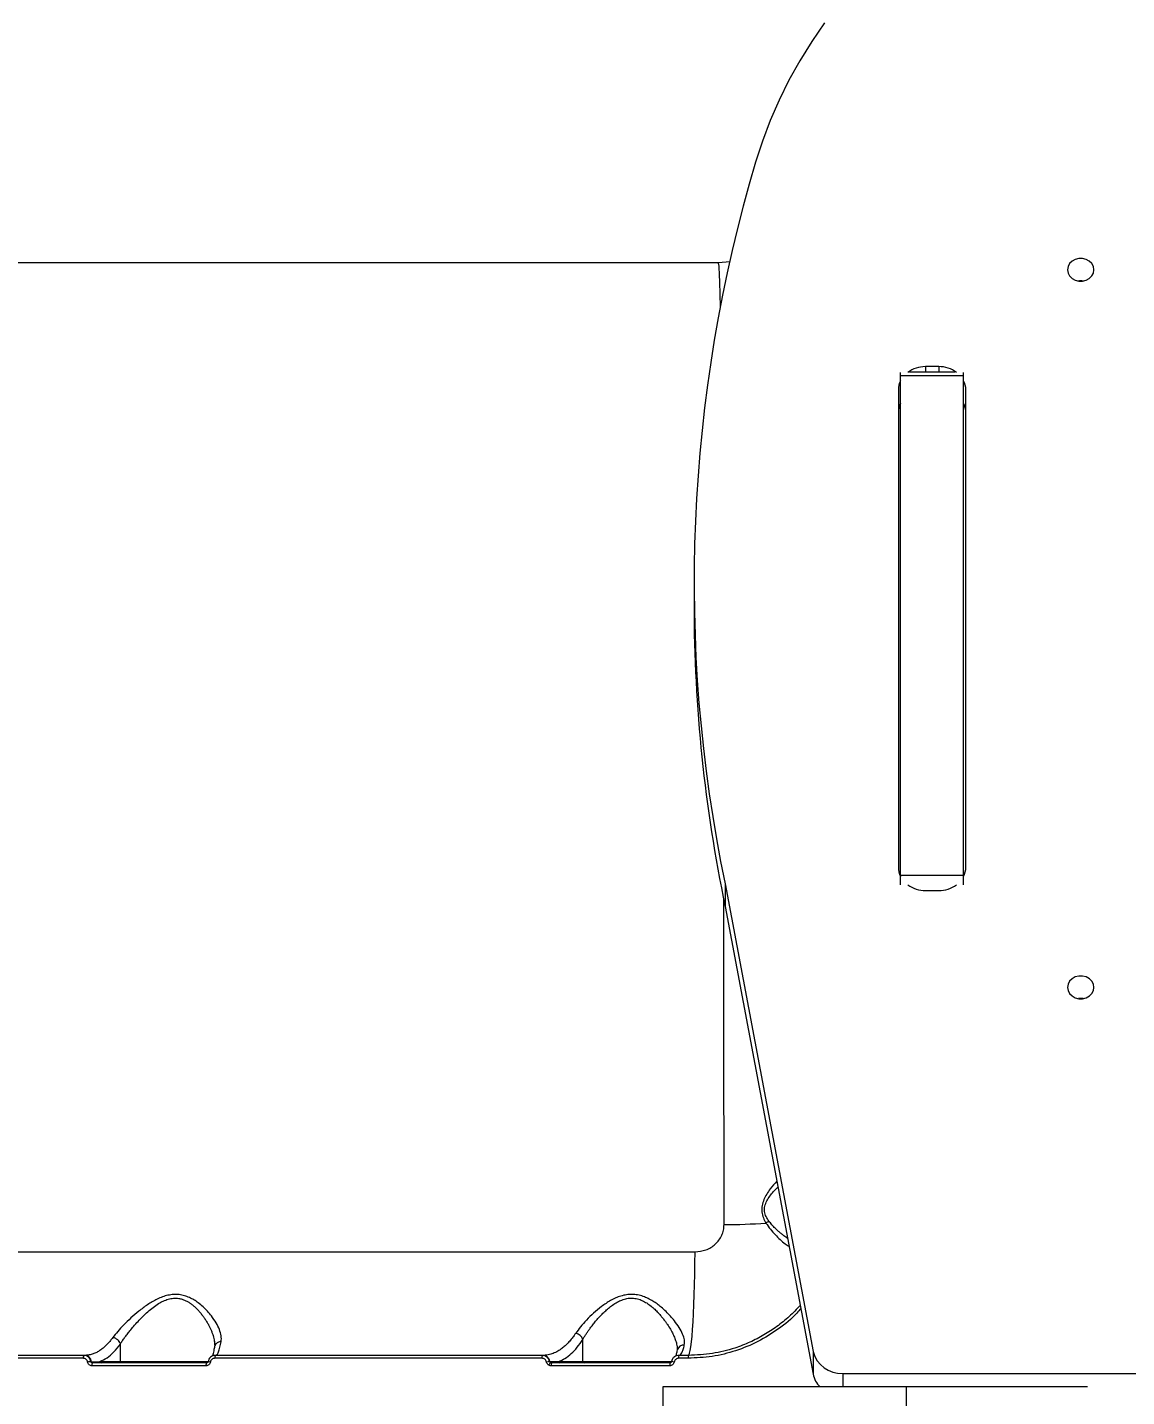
# Model space of a CAD drawing. Header units: millimetres. Extents: x -5873 to 5805, y -5301 to 4302.
# Drawn here: x 926.2 to 1292.4, y 1056.6 to 1512.7 of the extents above; entities that cross this region are included whole.
import ezdxf

# ---------------------------------------------------------------- set-up
doc = ezdxf.new("R2010")
doc.units = ezdxf.units.MM
doc.layers.add('DIKOM_ОБЪЕКТ', color=7, linetype='Continuous')
doc.layers.add('DIKOM_РАЗМЕР_ОБЪЕКТА', color=7, linetype='Continuous')
doc.styles.add('style1', font='arial.ttf', dxfattribs={"width": 0.8})
doc.dimstyles.new('1-50', dxfattribs={"dimtxt": 300, "dimasz": 200, "dimexe": 100, "dimexo": 0, "dimgap": 100, "dimtad": 1, "dimtxsty": 'style1', "dimcen": 200, "dimclrd": 7, "dimclre": 7, "dimclrt": 7, "dimadec": 1, "dimazin": 2, "dimtfac": 1, "dimtmove": 0, "dimatfit": 2, "dimfxl": 0, "dimlwd": 25, "dimlwe": 18, "dimarcsym": 0})

# ---------------------------------------------------------------- blocks, each defined once
blk = doc.blocks.new('*D9')
at = {"layer": 'Defpoints', "color": 0, "transparency": 16777216}
for p in [(1338.11, 2802.44), (-4588.97, -1585.51), (-117.5, -1585.51)]:
    blk.add_point(p, dxfattribs=at)
at = {"layer": 'DIKOM_РАЗМЕР_ОБЪЕКТА', "color": 7, "lineweight": 18, "transparency": 16777216}
for p, q in [((1338.11, 2802.44), (-4688.97, 2802.44)), ((-117.5, -1585.51), (-4688.97, -1585.51))]:
    blk.add_line(p, q, dxfattribs=at)
at = {"layer": 'DIKOM_РАЗМЕР_ОБЪЕКТА', "color": 7, "lineweight": 25, "transparency": 16777216}
blk.add_line((-4588.97, 2602.44), (-4588.97, -1385.51), dxfattribs=at)
at = {"layer": 'DIKOM_РАЗМЕР_ОБЪЕКТА', "color": 7, "transparency": 16777216}
for points in [[(-4622.31, 2602.44), (-4555.64, 2602.44), (-4588.97, 2802.44)], [(-4622.31, -1385.51), (-4555.64, -1385.51), (-4588.97, -1585.51)]]:
    blk.add_solid(points, dxfattribs=at)
at = {"layer": 'DIKOM_РАЗМЕР_ОБЪЕКТА', "color": 7, "transparency": 16777216, "insert": (-4842.15, 460.98), "char_height": 300, "attachment_point": 5, "rotation": 90, "style": 'style1'}
blk.add_mtext('4400', dxfattribs=at)

msp = doc.modelspace()

# ---------------------------------------------------------------- linework, layer by layer
at = {"layer": 'DIKOM_ОБЪЕКТ', "color": 7, "linetype": 'Continuous', "lineweight": 15}
for p, q in [((1156.387, 1434.349), (858.337, 1434.331)), ((1160.31, 1434.615), (1156.389, 1434.349)), ((1156.39, 1434.281), (1156.389, 1434.283)), ((1217.12, 1396.745), (1217.12, 1397.816)), ((1217.12, 1396.745), (1238.12, 1396.747)), ((1217.13, 1230.353), (1217.12, 1396.745)), ((1235.209, 1397.859), (1220.031, 1397.858)), ((1229.87, 1399.711), (1225.37, 1399.71)), ((1225.37, 1399.71), (1225.37, 1397.858)), ((1229.87, 1399.711), (1229.87, 1397.859)), ((1238.12, 1396.747), (1238.12, 1397.817)), ((1238.13, 1230.355), (1238.12, 1396.747)), ((1216.37, 1391.916), (1216.38, 1233)), ((1238.88, 1233.001), (1238.87, 1391.917)), ((1238.121, 1386.471), (1238.553, 1386.471)), ((1148.3, 1327.521), (1148.3, 1320.021)), ((1158.663, 1227.407), (1187.966, 1071.631)), ((1158.663, 1227.407), (1158.664, 1219.907)), ((1217.13, 1230.353), (1238.13, 1230.355)), ((1217.13, 1227.1), (1217.13, 1230.353)), ((1238.13, 1227.101), (1238.13, 1230.355)), ((1225.38, 1225.206), (1229.88, 1225.207)), ((1158.664, 1219.907), (1187.966, 1064.131)), ((669.983, 1104.823), (1148.641, 1104.851)), ((957.157, 1074.143), (957.156, 1074.151)), ((957.157, 1068.337), (957.157, 1074.143)), ((1111.26, 1068.346), (1111.26, 1075.668)), ((945.003, 1070.337), (945.288, 1070.337)), ((947.351, 1068.253), (947.523, 1068.253)), ((947.523, 1068.253), (950.356, 1068.337)), ((985.881, 1067.839), (947.913, 1067.837)), ((950.356, 1068.337), (957.157, 1068.337)), ((957.157, 1068.337), (986.441, 1068.339)), ((988.029, 1070.876), (987.833, 1070.09)), ((1097.709, 1070.346), (1098.003, 1070.346)), ((1100.142, 1068.262), (1100.239, 1068.262)), ((1100.239, 1068.262), (1103.175, 1068.346)), ((1100.79, 1067.846), (1100.471, 1067.906)), ((1140.254, 1067.848), (1100.79, 1067.846)), ((1103.175, 1068.346), (1111.26, 1068.346)), ((1111.26, 1068.346), (1140.854, 1068.348)), ((1142.37, 1070.597), (1142.221, 1070.082)), ((1146.357, 1069.389), (1143.161, 1069.389)), ((1146.413, 1070.349), (1143.219, 1070.348)), ((1187.966, 1071.631), (1187.966, 1064.131)), ((985.692, 1066.874), (947.693, 1066.871)), ((1140.193, 1066.883), (1100.696, 1066.88)), ((1197.836, 1064.363), (1779.297, 1064.4)), ((1197.836, 1064.363), (1197.837, 1059.846)), ((1219.043, 1059.847), (1137.868, 1059.842)), ((1137.868, 1059.842), (1137.869, 1044.842)), ((1279.427, 1059.85), (1219.043, 1059.847)), ((1219.044, 1044.847), (1219.043, 1059.847))]:
    msp.add_line(p, q, dxfattribs=at)
at = {"layer": 'DIKOM_ОБЪЕКТ', "color": 7, "linetype": 'Continuous', "lineweight": 15, "flags": 128}
for points in [[(1191.806, 1514.212), (1187.523, 1507.994), (1183.561, 1501.618), (1179.927, 1495.098), (1176.627, 1488.446), (1173.668, 1481.675), (1171.056, 1474.797), (1168.796, 1467.827)], [(1281.518, 1431.973), (1281.34, 1433.047), (1280.819, 1434.033), (1279.999, 1434.853), (1278.946, 1435.439), (1277.744, 1435.745), (1276.491, 1435.745), (1275.29, 1435.439), (1274.236, 1434.853), (1273.416, 1434.033), (1272.896, 1433.046), (1272.718, 1431.973), (1272.896, 1430.899), (1273.417, 1429.913), (1274.237, 1429.093), (1275.29, 1428.507), (1276.492, 1428.201), (1277.744, 1428.201), (1278.946, 1428.507), (1279.999, 1429.093), (1280.82, 1429.913), (1281.34, 1430.9), (1281.518, 1431.973)], [(1281.532, 1192.95), (1281.354, 1194.024), (1280.834, 1195.01), (1280.013, 1195.83), (1278.96, 1196.416), (1277.758, 1196.722), (1276.506, 1196.722), (1275.304, 1196.416), (1274.251, 1195.83), (1273.431, 1195.01), (1272.91, 1194.023), (1272.732, 1192.95), (1272.91, 1191.876), (1273.431, 1190.89), (1274.251, 1190.07), (1275.305, 1189.484), (1276.506, 1189.178), (1277.759, 1189.178), (1278.96, 1189.484), (1280.014, 1190.07), (1280.834, 1190.89), (1281.354, 1191.877), (1281.532, 1192.95)], [(1146.413, 1070.349), (1146.628, 1070.531), (1146.84, 1071.076), (1147.049, 1071.98), (1147.252, 1073.233), (1147.448, 1074.825), (1147.633, 1076.741), (1147.808, 1078.963), (1147.97, 1081.472), (1148.118, 1084.244), (1148.25, 1087.253), (1148.366, 1090.474), (1148.463, 1093.876), (1148.542, 1097.427), (1148.602, 1101.097), (1148.641, 1104.851)]]:
    msp.add_lwpolyline(points, dxfattribs=at)
at = {"layer": 'DIKOM_ОБЪЕКТ', "color": 7, "linetype": 'Continuous', "lineweight": 15}
for centre, radius, start, end in [((1638.588, 1327.603), 490.273, 163.38073, 191.79251), ((1277.118, 1423.221), 5.063, 81.12937, 98.87745), ((1225.286, 1389.894), 9.816, 89.51353, 126.19611), ((1229.954, 1389.895), 9.816, 53.81087, 90.49346), ((1223.331, 1391.888), 6.96, 153.15937, 179.77219), ((1231.91, 1391.889), 6.961, 0.23397, 26.84603), ((1223.331, 1384.388), 6.96, 153.15937, 179.77219), ((1231.91, 1384.389), 6.961, 0.23397, 26.84603), ((1638.236, 1320.147), 489.936, 180.01476, 191.8059), ((1223.34, 1233.028), 6.96, 180.23466, 206.84742), ((1231.919, 1233.029), 6.961, 333.16082, 359.77282), ((1225.296, 1235.022), 9.816, 233.8107, 270.49329), ((1229.964, 1235.023), 9.816, 269.51336, 306.19595), ((1277.133, 1184.198), 5.063, 81.12937, 98.87745), ((1156.783, 1341.5), 227.601, 270.38403, 273.89776), ((1176.585, 1108.908), 7.014, 118.44119, 128.12896), ((1108.358, 1074.686), 3.064, 18.69098, 80.49283), ((1144.918, 1071.473), 2.317, 86.54393, 162.02824), ((946.011, 1069.597), 1.25, 143.73207, 190.14076), ((945.192, 1067.993), 2.346, 6.37355, 87.6699), ((947.762, 1059.821), 8.442, 92.78764, 100.41629), ((947.989, 1068.305), 0.469, 186.36194, 267.67237), ((948.942, 1067.094), 1.269, 144.18032, 190.10416), ((950.834, 1068.315), 0.478, 177.33375, 267.08636), ((987.097, 1067.1), 1.423, 148.70231, 189.15681), ((980.5, 1030.097), 38.608, 80.07322, 81.26371), ((990.028, 1069.604), 1.426, 148.962, 189.03688), ((1100.134, 1069.617), 2.532, 163.28744, 185.23934), ((1097.908, 1068.002), 2.345, 6.37206, 87.67139), ((1101.03, 1057.602), 10.698, 94.76266, 100.10889), ((1103.46, 1065.464), 3.86, 140.74505, 155.55609), ((1100.734, 1068.331), 0.5, 187.84037, 238.19735), ((1103.304, 1067.114), 2.619, 163.77239, 185.11927), ((1103.653, 1068.324), 0.478, 177.34245, 267.07016), ((1111.738, 1068.324), 0.478, 177.34219, 267.07792), ((1144.126, 1067.118), 3.941, 169.32154, 183.42195), ((1139.796, 1058.523), 9.795, 78.93055, 84.35297), ((1147.221, 1069.621), 4.067, 169.70441, 183.27762), ((1150.602, 1069.622), 4.252, 170.1577, 183.13644), ((1197.344, 1074.031), 9.68, 194.354, 272.91694), ((1196.098, 1065.761), 8.293, 191.33511, 225.50557)]:
    msp.add_arc(centre, radius, start, end, dxfattribs=at)
for points, knots in [([(1157.097, 1419.506), (1157.085, 1420.106), (1157.046, 1422.049), (1156.978, 1424.775), (1156.891, 1427.697), (1156.802, 1430.054), (1156.71, 1431.901), (1156.607, 1433.334), (1156.501, 1434.23), (1156.423, 1434.266), (1156.39, 1434.281)], [0, 0, 0, 0, 0.0597137, 0.1934803, 0.3259743, 0.4571949, 0.5871415, 0.7158147, 0.8772433, 1, 1, 1, 1]), ([(1158.308, 1113.904), (1158.304, 1119.511), (1158.297, 1130.701), (1158.283, 1147.261), (1158.267, 1163.572), (1158.248, 1179.593), (1158.229, 1193.934), (1158.21, 1206.631), (1158.195, 1215.636), (1158.185, 1220.793), (1158.183, 1222.302)], [0, 0, 0, 0, 0.1493725, 0.298113, 0.4462222, 0.5937009, 0.7405496, 0.8483567, 0.9556065, 1, 1, 1, 1]), ([(1175.876, 1128.407), (1175.119, 1127.553), (1173.917, 1126.197), (1172.497, 1124.098), (1171.527, 1122.261), (1170.895, 1120.249), (1170.815, 1118.148), (1171.307, 1116.152), (1171.94, 1114.998), (1172.254, 1114.425)], [0, 0, 0, 0, 0.2185465, 0.3471236, 0.4762612, 0.6073587, 0.7391311, 0.8703945, 1, 1, 1, 1]), ([(1172.531, 1121.809), (1172.854, 1122.359), (1173.502, 1123.462), (1174.753, 1124.905), (1175.676, 1125.882), (1176.194, 1126.356), (1176.251, 1126.409)], [0, 0, 0, 0, 0.3189747, 0.6397, 0.9597066, 1, 1, 1, 1]), ([(1173.244, 1115.075), (1172.917, 1115.555), (1172.263, 1116.517), (1171.72, 1118.242), (1171.784, 1120.11), (1172.282, 1121.242), (1172.531, 1121.809)], [0, 0, 0, 0, 0.249485, 0.4995884, 0.7494848, 1, 1, 1, 1]), ([(1148.641, 1104.851), (1149.872, 1104.974), (1151.72, 1105.157), (1153.937, 1106.266), (1155.42, 1107.365), (1156.661, 1108.739), (1157.59, 1110.328), (1158.195, 1112.076), (1158.27, 1113.294), (1158.308, 1113.904)], [0, 0, 0, 0, 0.2493208, 0.3740518, 0.4994319, 0.6241667, 0.7492906, 0.874468, 1, 1, 1, 1]), ([(1172.254, 1114.425), (1172.735, 1113.726), (1173.692, 1112.336), (1175.851, 1109.966), (1177.982, 1107.948), (1179.53, 1106.96), (1179.962, 1106.684)], [0, 0, 0, 0, 0.2116617, 0.4204623, 0.8385395, 1, 1, 1, 1]), ([(1179.472, 1109.287), (1179.283, 1109.417), (1178.868, 1109.705), (1178.136, 1110.258), (1177.329, 1110.901), (1176.353, 1111.737), (1175.324, 1112.697), (1174.225, 1113.836), (1173.567, 1114.667), (1173.244, 1115.075)], [0, 0, 0, 0, 0.0868401, 0.1907479, 0.3364122, 0.4602962, 0.6467787, 0.8262962, 1, 1, 1, 1]), ([(990.764, 1074.959), (990.804, 1075.58), (990.884, 1076.819), (990.226, 1078.959), (989.116, 1081.204), (987.725, 1083.254), (986.236, 1085.036), (984.778, 1086.51), (983.248, 1087.791), (981.717, 1088.828), (980.18, 1089.645), (978.536, 1090.263), (976.747, 1090.63), (974.89, 1090.686), (973.028, 1090.422), (971.195, 1089.879), (968.873, 1088.882), (966.177, 1087.266), (963.271, 1085.087), (960.633, 1082.807), (958.268, 1080.522), (956.177, 1078.294), (955.13, 1076.949), (954.606, 1076.276)], [0, 0, 0, 0, 0.0628983, 0.1254981, 0.1876765, 0.2503814, 0.2922276, 0.3343014, 0.3754204, 0.4078576, 0.4381052, 0.4705254, 0.5011249, 0.5323827, 0.5640778, 0.5942539, 0.6265529, 0.688845, 0.7505755, 0.8129256, 0.8750788, 0.937509, 1, 1, 1, 1]), ([(1145.058, 1073.786), (1145.113, 1074.337), (1145.223, 1075.432), (1144.551, 1077.437), (1143.404, 1079.596), (1141.974, 1081.62), (1140.471, 1083.412), (1139.015, 1084.934), (1137.517, 1086.299), (1136.04, 1087.466), (1134.578, 1088.457), (1133.031, 1089.321), (1131.332, 1090.036), (1129.548, 1090.517), (1127.668, 1090.71), (1125.773, 1090.583), (1123.934, 1090.158), (1122.151, 1089.485), (1120.501, 1088.649), (1118.92, 1087.677), (1116.977, 1086.295), (1114.746, 1084.423), (1112.418, 1082.131), (1110.386, 1079.846), (1109.372, 1078.421), (1108.864, 1077.707)], [0, 0, 0, 0, 0.0629101, 0.1251525, 0.1877614, 0.2500574, 0.2918366, 0.3338423, 0.375053, 0.4072142, 0.4376328, 0.4700886, 0.5002952, 0.5323718, 0.5631218, 0.5938573, 0.625702, 0.6560076, 0.6885734, 0.7189127, 0.7510726, 0.813082, 0.8756122, 0.9376686, 1, 1, 1, 1]), ([(957.156, 1074.151), (957.367, 1074.484), (957.802, 1075.169), (958.558, 1076.242), (959.405, 1077.376), (960.386, 1078.617), (961.601, 1080.069), (963.018, 1081.651), (964.605, 1083.297), (966.262, 1084.862), (968.021, 1086.333), (969.738, 1087.543), (971.433, 1088.481), (973.103, 1089.132), (974.863, 1089.466), (976.426, 1089.401), (977.717, 1089.098), (978.766, 1088.695), (979.716, 1088.195), (980.599, 1087.616), (981.44, 1086.966), (982.264, 1086.228), (983.083, 1085.393), (983.871, 1084.492), (984.607, 1083.548), (985.288, 1082.584), (985.924, 1081.589), (986.489, 1080.603), (986.984, 1079.638), (987.41, 1078.709), (987.771, 1077.795), (988.2, 1076.548), (988.351, 1075.668), (988.457, 1075.056)], [0, 0, 0, 0, 0.0326766, 0.0672936, 0.0994178, 0.1345377, 0.1759119, 0.2239037, 0.2686464, 0.3155614, 0.3595791, 0.4022221, 0.4359497, 0.4694901, 0.503417, 0.5372735, 0.5595612, 0.5820782, 0.605206, 0.6257406, 0.6482437, 0.6727768, 0.6972719, 0.7251261, 0.7528989, 0.7790804, 0.807595, 0.8373395, 0.8626491, 0.8897856, 0.9172078, 0.942339, 1, 1, 1, 1]), ([(1111.26, 1075.668), (1111.416, 1075.946), (1111.74, 1076.52), (1112.292, 1077.405), (1112.894, 1078.309), (1113.559, 1079.251), (1114.342, 1080.293), (1115.256, 1081.434), (1116.281, 1082.626), (1117.374, 1083.803), (1118.541, 1084.954), (1119.794, 1086.069), (1121.178, 1087.141), (1122.654, 1088.083), (1124.256, 1088.852), (1125.945, 1089.352), (1127.743, 1089.491), (1129.205, 1089.267), (1130.318, 1088.92), (1131.351, 1088.492), (1132.6, 1087.796), (1133.952, 1086.819), (1135.205, 1085.724), (1136.094, 1084.827), (1136.723, 1084.142), (1137.122, 1083.688), (1137.511, 1083.226), (1137.898, 1082.747), (1138.185, 1082.378), (1138.474, 1081.996), (1138.811, 1081.54), (1139.232, 1080.94), (1139.622, 1080.354), (1140.186, 1079.469), (1140.889, 1078.263), (1141.633, 1076.741), (1142.272, 1075.177), (1142.469, 1074.202), (1142.578, 1073.66)], [0, 0, 0, 0, 0.0257338, 0.0531296, 0.0792274, 0.1052634, 0.1346181, 0.1684303, 0.2022389, 0.2358459, 0.2693724, 0.3029793, 0.3368666, 0.3729961, 0.4048218, 0.4387447, 0.4726187, 0.5063465, 0.5229085, 0.5403457, 0.5719561, 0.6079353, 0.6417285, 0.6753457, 0.6881066, 0.7017952, 0.7148048, 0.7278531, 0.7427845, 0.7462845, 0.7603531, 0.7815806, 0.79728, 0.8102517, 0.8570957, 0.9011466, 0.945107, 1, 1, 1, 1]), ([(1183.852, 1086.004), (1183.419, 1085.479), (1181.278, 1082.883), (1176.509, 1079.079), (1169.692, 1074.786), (1162.23, 1071.721), (1154.39, 1069.755), (1149.036, 1069.511), (1146.357, 1069.389)], [0, 0, 0, 0, 0.0482966, 0.2391709, 0.4289592, 0.6196118, 0.8096479, 1, 1, 1, 1]), ([(1183.664, 1087.003), (1182.468, 1085.744), (1180.045, 1083.194), (1175.969, 1079.917), (1171.591, 1077.048), (1166.915, 1074.641), (1161.204, 1072.446), (1154.333, 1070.715), (1149.091, 1070.473), (1146.413, 1070.349)], [0, 0, 0, 0, 0.1239095, 0.2511241, 0.3722877, 0.4971379, 0.6256972, 0.8087084, 1, 1, 1, 1]), ([(1108.864, 1077.707), (1108.55, 1077.253), (1107.908, 1076.322), (1106.901, 1075.094), (1105.86, 1073.989), (1104.778, 1073.014), (1103.806, 1072.287), (1102.929, 1071.737), (1102.153, 1071.323), (1101.35, 1070.974), (1100.522, 1070.695), (1099.649, 1070.485), (1098.801, 1070.364), (1098.236, 1070.351), (1098.003, 1070.346)], [0, 0, 0, 0, 0.0969245, 0.1985541, 0.2978572, 0.3965176, 0.5021481, 0.5646533, 0.6339556, 0.7100598, 0.7782317, 0.8524005, 0.9393038, 1, 1, 1, 1]), ([(954.606, 1076.276), (954.353, 1075.938), (953.833, 1075.24), (953, 1074.282), (952.1, 1073.371), (951.128, 1072.535), (950.096, 1071.804), (948.955, 1071.166), (947.755, 1070.693), (946.509, 1070.391), (945.695, 1070.355), (945.288, 1070.337)], [0, 0, 0, 0, 0.0894461, 0.1843818, 0.2848161, 0.3907456, 0.5021791, 0.6156789, 0.7505263, 0.8752518, 1, 1, 1, 1]), ([(950.356, 1068.337), (951.148, 1068.696), (952.734, 1069.416), (955.027, 1071.369), (956.447, 1073.218), (957.157, 1074.143)], [0, 0, 0, 0, 0.3323289, 0.6659671, 1, 1, 1, 1]), ([(957.156, 1074.151), (957.099, 1074.323), (956.964, 1074.731), (956.586, 1075.247), (956.126, 1075.667), (955.67, 1075.961), (955.149, 1076.186), (954.788, 1076.246), (954.606, 1076.276)], [0, 0, 0, 0, 0.1653422, 0.3934133, 0.5308352, 0.6806817, 0.8388269, 1, 1, 1, 1]), ([(988.572, 1073.419), (988.459, 1072.881), (988.245, 1071.86), (988.049, 1070.981), (987.913, 1070.558), (988.049, 1070.532), (988.082, 1070.525)], [0, 0, 0, 0, 0.3407395, 0.6470758, 0.9153585, 1, 1, 1, 1]), ([(988.457, 1075.056), (988.483, 1074.949), (988.587, 1074.512), (988.544, 1074.135), (988.512, 1073.851)], [0, 0, 0, 0, 0.2459664, 1, 1, 1, 1]), ([(988.473, 1075.131), (988.535, 1074.773), (988.648, 1074.115), (988.577, 1073.595), (988.544, 1073.358)], [0, 0, 0, 0, 0.5446521, 1, 1, 1, 1]), ([(990.764, 1074.959), (990.563, 1074.939), (990.163, 1074.899), (989.626, 1074.682), (989.188, 1074.38), (988.789, 1073.957), (988.655, 1073.588), (988.575, 1073.367)], [0, 0, 0, 0, 0.196466, 0.3905261, 0.5751178, 0.7446428, 1, 1, 1, 1]), ([(988.876, 1070.339), (988.959, 1070.353), (989.123, 1070.382), (989.367, 1070.611), (989.609, 1070.975), (989.939, 1071.682), (990.332, 1072.881), (990.626, 1074.299), (990.764, 1074.959)], [0, 0, 0, 0, 0.1252944, 0.2505881, 0.3750592, 0.4994199, 0.7669802, 1, 1, 1, 1]), ([(1103.175, 1068.346), (1103.887, 1068.646), (1105.318, 1069.249), (1107.394, 1070.857), (1109.402, 1072.932), (1110.64, 1074.755), (1111.26, 1075.668)], [0, 0, 0, 0, 0.2485373, 0.4991766, 0.7493926, 1, 1, 1, 1]), ([(1142.713, 1072.187), (1142.576, 1071.67), (1142.325, 1070.724), (1142.348, 1070.5), (1142.359, 1070.398)], [0, 0, 0, 0, 0.5471643, 1, 1, 1, 1]), ([(1142.578, 1073.66), (1142.612, 1073.534), (1142.731, 1073.104), (1142.685, 1072.755), (1142.652, 1072.509)], [0, 0, 0, 0, 0.2937278, 1, 1, 1, 1]), ([(1142.597, 1073.741), (1142.664, 1073.442), (1142.798, 1072.847), (1142.741, 1072.406), (1142.713, 1072.187)], [0, 0, 0, 0, 0.5020114, 1, 1, 1, 1]), ([(1143.289, 1070.348), (1143.441, 1070.39), (1143.745, 1070.474), (1144.196, 1071.159), (1144.638, 1072.21), (1144.918, 1073.261), (1145.058, 1073.786)], [0, 0, 0, 0, 0.2506432, 0.5012811, 0.7506869, 1, 1, 1, 1]), ([(944.781, 1069.377), (932.821, 1069.376), (908.901, 1069.375), (873.348, 1069.373), (849.909, 1069.371), (838.189, 1069.371)], [0, 0, 0, 0, 0.3333335, 0.666666, 1, 1, 1, 1]), ([(945.003, 1070.337), (933.051, 1070.336), (909.153, 1070.334), (873.629, 1070.332), (850.211, 1070.331), (838.5, 1070.33)], [0, 0, 0, 0, 0.333385, 0.666615, 1, 1, 1, 1]), ([(946.236, 1068.124), (946.191, 1068.296), (946.102, 1068.64), (945.754, 1069.048), (945.3, 1069.324), (944.954, 1069.359), (944.781, 1069.377)], [0, 0, 0, 0, 0.2499328, 0.499872, 0.7494905, 1, 1, 1, 1]), ([(947.351, 1068.253), (947.281, 1068.532), (947.136, 1069.101), (946.596, 1069.759), (945.871, 1070.236), (945.311, 1070.301), (945.003, 1070.337)], [0, 0, 0, 0, 0.2447854, 0.4999718, 0.7253513, 1, 1, 1, 1]), ([(947.693, 1066.871), (947.519, 1066.889), (947.173, 1066.925), (946.719, 1067.2), (946.37, 1067.608), (946.28, 1067.952), (946.236, 1068.124)], [0, 0, 0, 0, 0.2505219, 0.5001249, 0.7500518, 1, 1, 1, 1]), ([(947.913, 1067.837), (947.842, 1067.843), (947.716, 1067.854), (947.569, 1067.927), (947.475, 1068.005), (947.414, 1068.082), (947.37, 1068.165), (947.358, 1068.224), (947.351, 1068.253)], [0, 0, 0, 0, 0.2806164, 0.4997001, 0.634403, 0.7617747, 0.883162, 1, 1, 1, 1]), ([(957.611, 1067.837), (957.551, 1067.845), (957.432, 1067.86), (957.283, 1067.975), (957.178, 1068.141), (957.164, 1068.272), (957.157, 1068.337)], [0, 0, 0, 0, 0.2500265, 0.500022, 0.7499773, 1, 1, 1, 1]), ([(987.156, 1068.127), (987.109, 1067.956), (987.015, 1067.615), (986.665, 1067.207), (986.211, 1066.927), (985.865, 1066.892), (985.692, 1066.874)], [0, 0, 0, 0, 0.2500886, 0.5000706, 0.7500213, 1, 1, 1, 1]), ([(986.364, 1068.257), (986.347, 1068.195), (986.312, 1068.072), (986.186, 1067.928), (986.025, 1067.835), (985.906, 1067.827), (985.847, 1067.823)], [0, 0, 0, 0, 0.2508326, 0.5004758, 0.7504445, 1, 1, 1, 1]), ([(986.363, 1068.256), (986.347, 1068.199), (986.315, 1068.084), (986.201, 1067.951), (986.052, 1067.858), (985.941, 1067.846), (985.881, 1067.839)], [0, 0, 0, 0, 0.2476294, 0.499933, 0.7325664, 1, 1, 1, 1]), ([(988.806, 1070.339), (988.501, 1070.306), (987.922, 1070.243), (987.169, 1069.771), (986.597, 1069.106), (986.441, 1068.539), (986.363, 1068.256)], [0, 0, 0, 0, 0.2638277, 0.4999572, 0.7507083, 1, 1, 1, 1]), ([(988.62, 1069.38), (988.447, 1069.362), (988.101, 1069.326), (987.646, 1069.046), (987.297, 1068.639), (987.203, 1068.297), (987.156, 1068.127)], [0, 0, 0, 0, 0.2499772, 0.4999329, 0.7499021, 1, 1, 1, 1]), ([(1097.612, 1069.386), (1085.443, 1069.386), (1061.103, 1069.384), (1024.75, 1069.382), (1000.663, 1069.38), (988.62, 1069.38)], [0, 0, 0, 0, 0.3333333, 0.6666671, 1, 1, 1, 1]), ([(1097.709, 1070.346), (1085.547, 1070.345), (1061.23, 1070.344), (1024.907, 1070.341), (1000.842, 1070.34), (988.806, 1070.339)], [0, 0, 0, 0, 0.3333841, 0.6666161, 1, 1, 1, 1]), ([(1099.153, 1068.133), (1099.104, 1068.308), (1099.007, 1068.659), (1098.631, 1069.065), (1098.153, 1069.336), (1097.793, 1069.369), (1097.612, 1069.386)], [0, 0, 0, 0, 0.2497848, 0.4996754, 0.749628, 1, 1, 1, 1]), ([(1100.142, 1068.262), (1100.069, 1068.541), (1099.918, 1069.114), (1099.337, 1069.795), (1098.573, 1070.258), (1097.997, 1070.316), (1097.709, 1070.346)], [0, 0, 0, 0, 0.2430341, 0.4998595, 0.7497573, 1, 1, 1, 1]), ([(1099.946, 1067.061), (1099.846, 1067.12), (1099.647, 1067.238), (1099.412, 1067.496), (1099.231, 1067.795), (1099.179, 1068.021), (1099.153, 1068.133)], [0, 0, 0, 0, 0.2518965, 0.5004261, 0.7510591, 1, 1, 1, 1]), ([(1100.471, 1067.906), (1100.431, 1067.924), (1100.356, 1067.959), (1100.257, 1068.04), (1100.177, 1068.139), (1100.153, 1068.223), (1100.142, 1068.262)], [0, 0, 0, 0, 0.2681898, 0.5005228, 0.7622964, 1, 1, 1, 1]), ([(1141.676, 1068.136), (1141.629, 1067.965), (1141.533, 1067.624), (1141.18, 1067.217), (1140.72, 1066.937), (1140.368, 1066.901), (1140.193, 1066.883)], [0, 0, 0, 0, 0.2502542, 0.5000301, 0.7500217, 1, 1, 1, 1]), ([(1140.76, 1068.271), (1140.743, 1068.211), (1140.71, 1068.093), (1140.588, 1067.95), (1140.427, 1067.852), (1140.304, 1067.839), (1140.243, 1067.832)], [0, 0, 0, 0, 0.249308, 0.499015, 0.7496246, 1, 1, 1, 1]), ([(1140.633, 1068.021), (1140.616, 1068.002), (1140.575, 1067.956), (1140.494, 1067.905), (1140.385, 1067.859), (1140.303, 1067.852), (1140.254, 1067.848)], [0, 0, 0, 0, 0.1764082, 0.4332515, 0.6562963, 1, 1, 1, 1]), ([(1143.219, 1070.348), (1142.979, 1070.329), (1142.579, 1070.296), (1142.036, 1070.068), (1141.6, 1069.777), (1141.241, 1069.398), (1140.921, 1068.903), (1140.819, 1068.507), (1140.756, 1068.265)], [0, 0, 0, 0, 0.2061679, 0.3422054, 0.4999883, 0.6527725, 0.7871496, 1, 1, 1, 1]), ([(1143.161, 1069.389), (1142.985, 1069.371), (1142.633, 1069.335), (1142.173, 1069.055), (1141.82, 1068.647), (1141.724, 1068.306), (1141.676, 1068.136)], [0, 0, 0, 0, 0.2499869, 0.4999847, 0.7497442, 1, 1, 1, 1]), ([(1100.696, 1066.88), (1100.565, 1066.888), (1100.304, 1066.903), (1100.065, 1067.008), (1099.946, 1067.061)], [0, 0, 0, 0, 0.5023593, 1, 1, 1, 1])]:
    msp.add_open_spline(points, degree=3, knots=knots, dxfattribs=at)

# ---------------------------------------------------------------- dimensions: what is measured, and where the dimension line sits
at = {"layer": 'DIKOM_РАЗМЕР_ОБЪЕКТА'}
dim = msp.add_linear_dim(base=(-4588.973, -1585.515), p1=(1338.114, 2802.437), p2=(-117.504, -1585.515), angle=90, text='4400', dimstyle='1-50', dxfattribs=at)
dim.commit()
dim.dimension.update_dxf_attribs({"geometry": '*D9', "text_midpoint": (-4588.973, 460.978), "dimtype": 160})

doc.saveas('drawing.dxf')
